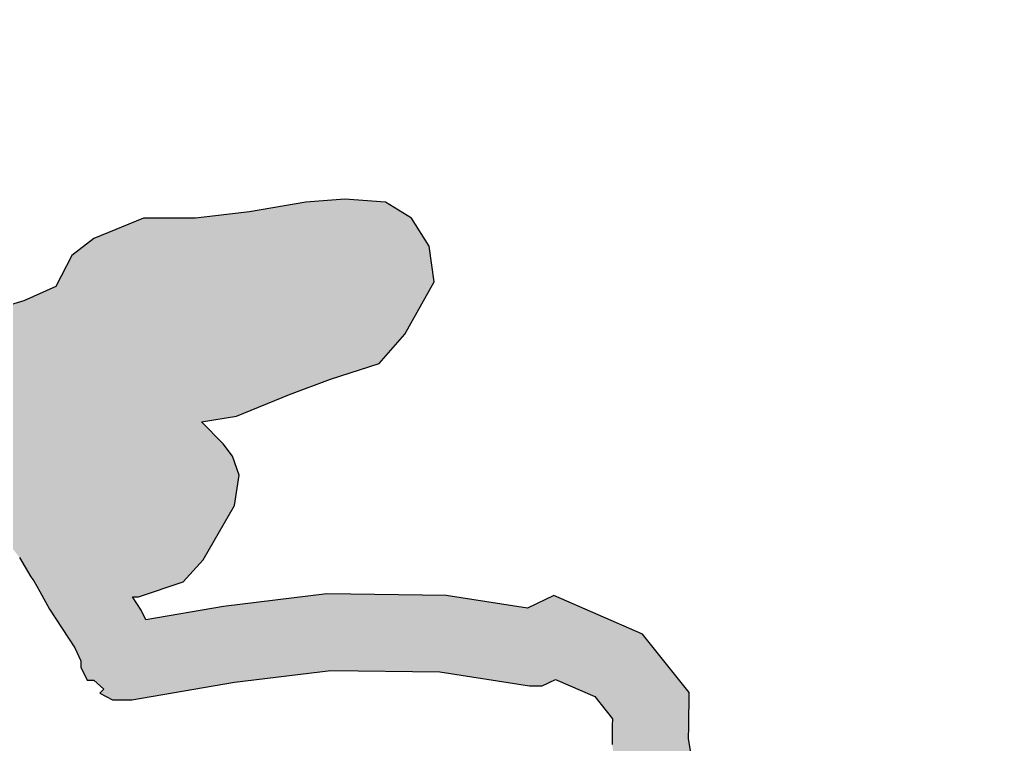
# Model space of a CAD drawing. Header units: metres. Extents: x 266352 to 301042, y 2101789 to 2138568.
# Drawn here: x 270397 to 270999, y 2134066 to 2134516 of the extents above; entities that cross this region are included whole.
import ezdxf

# ---------------------------------------------------------------- set-up
doc = ezdxf.new("R2010")
doc.units = ezdxf.units.M
doc.layers.add('MANGROOVE BUFFER ZONE', color=120, linetype='Continuous')

msp = doc.modelspace()

# ---------------------------------------------------------------- hatches: boundary and pattern name
at = {"layer": 'MANGROOVE BUFFER ZONE'}
h = msp.add_hatch(dxfattribs=at)
h.set_pattern_fill('GRASS', color=256, scale=0.59672345, angle=-0.7340003)
h.paths.add_polyline_path([(270564.41, 2134283.61), (270589.82, 2134292.96), (270620.06, 2134302.78), (270635.89, 2134320.86), (270654.06, 2134353.41), (270651.12, 2134375.49), (270640.04, 2134392.83), (270624.03, 2134402.71), (270598.78, 2134404.65), (270574.55, 2134402.81), (270539.51, 2134396.81), (270506.11, 2134392.94), (270473.84, 2134392.81), (270443.02, 2134380.31), (270429.43, 2134369.73), (270419.5, 2134350.51), (270399.49, 2134341.62), (270371.95, 2134333.38), (270330.45, 2134316.52), (270313.41, 2134292.32), (270313.22, 2134277.95), (270277.66, 2134279.18), (270273.73, 2134283.21), (270270.73, 2134283.25), (270252.28, 2134298.4), (270187.74, 2134360.2), (270153.93, 2134359.02), (270183.65, 2134380.04), (270211.1, 2134407.11), (270230.25, 2134413.25), (270250.33, 2134439.71), (270253.01, 2134465.76), (270243.6, 2134488.62), (270226.53, 2134511.28), (270206.83, 2134514.84), (270104.53, 2134516.15), (270061.77, 2134514.18), (270055.69, 2134497.25), (270053.96, 2134497.28), (270053.91, 2134493.3), (270049.93, 2134493.35), (270045.96, 2134493.4), (270034.13, 2134501.51), (270030.2, 2134505.54), (270026.22, 2134505.59), (270018.27, 2134505.69), (270014.29, 2134505.74), (270014.24, 2134501.76), (270010.21, 2134497.84), (270010.16, 2134493.86), (270010.11, 2134489.88), (270014.03, 2134485.85), (270013.98, 2134481.87), (270013.93, 2134477.89), (270013.88, 2134473.92), (270013.83, 2134469.94), (270017.76, 2134465.91), (270021.73, 2134465.86), (270025.71, 2134465.81), (270037.64, 2134465.65), (270105.31, 2134468.77), (270236.57, 2134467.08), (270236.52, 2134463.11), (270236.47, 2134459.13), (270232.49, 2134459.18), (270216.43, 2134447.45), (270212.45, 2134447.5), (270208.53, 2134451.53), (270208.58, 2134455.51), (270204.6, 2134455.56), (270204.65, 2134459.54), (270200.67, 2134459.59), (270196.69, 2134459.64), (270188.64, 2134451.78), (270184.66, 2134451.83), (270168.65, 2134444.08), (270176.4, 2134428.07), (270164.36, 2134420.26), (270160.39, 2134420.31), (270160.34, 2134416.34), (270156.36, 2134416.39), (270148.35, 2134412.51), (270140.35, 2134408.63), (270132.29, 2134400.78), (270124.33, 2134400.88), (270120.31, 2134396.95), (270116.33, 2134397.01), (270112.35, 2134397.06), (270108.37, 2134397.11), (270108.42, 2134401.09), (270104.45, 2134401.14), (270104.5, 2134405.12), (270100.52, 2134405.17), (270096.49, 2134401.24), (270092.46, 2134397.31), (270088.43, 2134393.38), (270096.34, 2134389.3), (270104.19, 2134381.25), (270088.13, 2134369.52), (270103.78, 2134349.42), (270119.44, 2134329.33), (270123.42, 2134329.28), (270135.2, 2134317.19), (270139.17, 2134317.14), (270143.05, 2134309.13), (270154.83, 2134297.04), (270158.86, 2134300.97), (270174.92, 2134312.7), (270186.7, 2134300.61), (270182.67, 2134296.69), (270198.43, 2134284.55), (270214.14, 2134268.43), (270233.82, 2134252.26), (270233.77, 2134248.29), (270229.79, 2134248.34), (270233.72, 2134244.31), (270237.64, 2134240.28), (270245.6, 2134240.18), (270249.53, 2134236.15), (270253.5, 2134236.1), (270257.43, 2134232.07), (270257.38, 2134228.09), (270257.33, 2134224.11), (270261.31, 2134224.06), (270269.26, 2134223.96), (270273.24, 2134223.91), (270273.29, 2134227.88), (270277.27, 2134227.83), (270293.18, 2134227.63), (270293.23, 2134231.61), (270297.21, 2134231.56), (270301.23, 2134235.48), (270301.18, 2134231.51), (270305.11, 2134227.48), (270309.09, 2134227.43), (270313.12, 2134231.35), (270317.09, 2134231.3), (270321.02, 2134227.27), (270320.97, 2134223.3), (270320.87, 2134215.34), (270324.84, 2134215.29), (270332.85, 2134219.16), (270332.9, 2134223.14), (270352.79, 2134222.89), (270360.74, 2134222.79), (270364.72, 2134222.73), (270368.7, 2134222.68), (270375.74, 2134213.04), (270376.5, 2134210.65), (270377.5, 2134210.63), (270380.43, 2134206.62), (270384.3, 2134198.61), (270396.83, 2134182.54), (270403.83, 2134170.51), (270405.79, 2134168), (270409.45, 2134161.41), (270415.51, 2134150.47), (270431.12, 2134126.39), (270434.99, 2134118.39), (270434.94, 2134114.41), (270438.82, 2134106.4), (270443.07, 2134106.35), (270449.17, 2134100.77), (270446.67, 2134098.34), (270454.57, 2134094.26), (270466.51, 2134094.11), (270530.3, 2134105.23), (270590.06, 2134112.42), (270657.68, 2134111.55), (270713.27, 2134102.88), (270721.22, 2134102.78), (270729.48, 2134106.78), (270753.73, 2134096.18), (270764.72, 2134082.4), (270764.67, 2134078.35), (270764.52, 2134066.42), (270771.91, 2134022.56), (270775.53, 2133994.66), (270791.14, 2133970.58), (270795.97, 2133963.13), (270790.87, 2133936.98), (270780.97, 2133921.36), (270778.72, 2133903.22), (270786.29, 2133895.46), (270820.08, 2133884.13), (270846.59, 2133872.49), (270856.51, 2133858.63), (270871.68, 2133844.72), (270914.16, 2133798.82), (270953.38, 2133756.43), (270966.79, 2133741.95), (270998.72, 2133777.18), (270988.14, 2133788.61), (270948.92, 2133830.99), (270905.13, 2133878.31), (270892.15, 2133890.21), (270877.53, 2133910.63), (270837.42, 2133928.24), (270846.12, 2133972.83), (270830.88, 2133996.35), (270821.12, 2134011.41), (270818.77, 2134029.54), (270811.93, 2134070.08), (270812.03, 2134077.75), (270812.3, 2134098.71), (270783.44, 2134134.89), (270728.47, 2134158.92), (270712.12, 2134151), (270661.66, 2134158.87), (270587.53, 2134159.82), (270523.4, 2134152.1), (270475.35, 2134143.73), (270472.47, 2134149.68), (270466.98, 2134158.14), (270470.76, 2134158.09), (270498.38, 2134167.27), (270510.93, 2134181.09), (270530.18, 2134214.71), (270533.11, 2134233.48), (270528.96, 2134245.36), (270523.14, 2134252.96), (270509.87, 2134266.57), (270531.43, 2134270.06)])

# ---------------------------------------------------------------- linework, layer by layer
for points in [[(270598.78, 2134404.65), (270574.55, 2134402.81)], [(270624.03, 2134402.71), (270598.78, 2134404.65)], [(270574.55, 2134402.81), (270539.51, 2134396.81)], [(270640.04, 2134392.83), (270624.03, 2134402.71)], [(270473.84, 2134392.81), (270443.02, 2134380.31)], [(270506.11, 2134392.94), (270473.84, 2134392.81)], [(270539.51, 2134396.81), (270506.11, 2134392.94)], [(270651.12, 2134375.49), (270640.04, 2134392.83)], [(270443.02, 2134380.31), (270429.43, 2134369.73)], [(270654.06, 2134353.41), (270651.12, 2134375.49)], [(270429.43, 2134369.73), (270419.5, 2134350.51)], [(270419.5, 2134350.51), (270399.49, 2134341.62)], [(270635.89, 2134320.86), (270654.06, 2134353.41)], [(270399.49, 2134341.62), (270371.95, 2134333.38)], [(270620.06, 2134302.78), (270635.89, 2134320.86)], [(270589.82, 2134292.96), (270620.06, 2134302.78)], [(270564.41, 2134283.61), (270589.82, 2134292.96)], [(270531.43, 2134270.06), (270564.41, 2134283.61)], [(270509.87, 2134266.57), (270531.43, 2134270.06)], [(270523.14, 2134252.96), (270509.87, 2134266.57)], [(270528.96, 2134245.36), (270523.14, 2134252.96)], [(270533.11, 2134233.48), (270528.96, 2134245.36)], [(270530.18, 2134214.71), (270533.11, 2134233.48)], [(270510.93, 2134181.09), (270530.18, 2134214.71)], [(270396.83, 2134182.54), (270403.83, 2134170.51)], [(270498.38, 2134167.27), (270510.93, 2134181.09)], [(270403.83, 2134170.51), (270405.79, 2134168)], [(270405.79, 2134168), (270409.45, 2134161.41)], [(270470.76, 2134158.09), (270498.38, 2134167.27)], [(270409.45, 2134161.41), (270415.51, 2134150.47)], [(270472.47, 2134149.68), (270466.98, 2134158.14)], [(270466.98, 2134158.14), (270470.76, 2134158.09)], [(270587.53, 2134159.82), (270523.4, 2134152.1)], [(270661.66, 2134158.87), (270587.53, 2134159.82)], [(270712.12, 2134151), (270661.66, 2134158.87)], [(270728.47, 2134158.92), (270712.12, 2134151)], [(270783.44, 2134134.89), (270728.47, 2134158.92)], [(270523.4, 2134152.1), (270475.35, 2134143.73)], [(270415.51, 2134150.47), (270431.12, 2134126.39)], [(270475.35, 2134143.73), (270472.47, 2134149.68)], [(270812.3, 2134098.71), (270783.44, 2134134.89)], [(270431.12, 2134126.39), (270434.99, 2134118.39)], [(270434.99, 2134118.39), (270434.94, 2134114.41)], [(270434.94, 2134114.41), (270438.82, 2134106.4)], [(270530.3, 2134105.23), (270590.06, 2134112.42)], [(270590.06, 2134112.42), (270657.68, 2134111.55)], [(270657.68, 2134111.55), (270713.27, 2134102.88)], [(270438.82, 2134106.4), (270443.07, 2134106.35)], [(270443.07, 2134106.35), (270449.17, 2134100.77)], [(270466.51, 2134094.11), (270530.3, 2134105.23)], [(270721.22, 2134102.78), (270729.48, 2134106.78)], [(270729.48, 2134106.78), (270753.73, 2134096.18)], [(270449.17, 2134100.77), (270446.67, 2134098.34)], [(270446.67, 2134098.34), (270454.57, 2134094.26)], [(270713.27, 2134102.88), (270721.22, 2134102.78)], [(270812.03, 2134077.75), (270812.3, 2134098.71)], [(270454.57, 2134094.26), (270466.51, 2134094.11)], [(270753.73, 2134096.18), (270764.72, 2134082.4)], [(270764.72, 2134082.4), (270764.67, 2134078.35)], [(270764.67, 2134078.35), (270764.52, 2134066.42)], [(270811.93, 2134070.08), (270812.03, 2134077.75)], [(270818.77, 2134029.54), (270811.93, 2134070.08)]]:
    msp.add_lwpolyline(points, dxfattribs=at)

doc.saveas('drawing.dxf')
